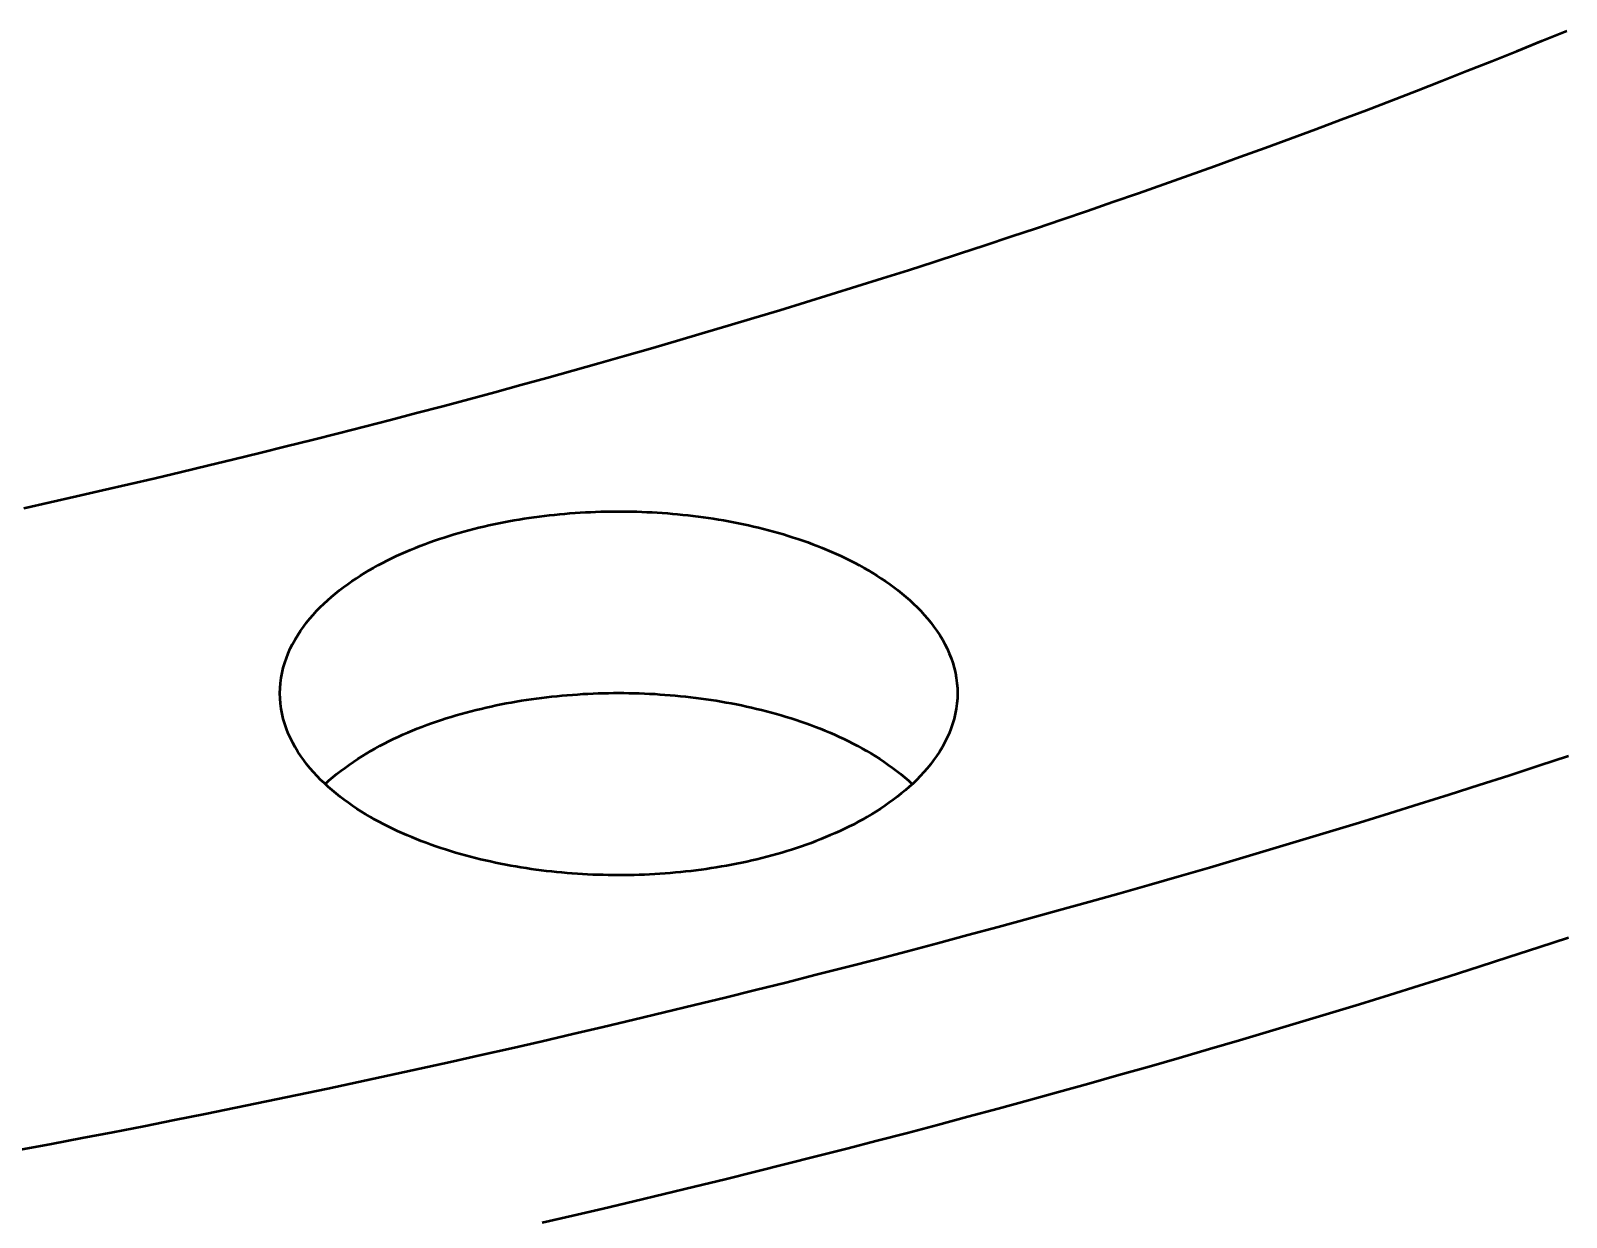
# Model space of a CAD drawing. Header units: millimetres. Extents: x 0 to 841, y 0 to 594.
# Drawn here: x 397.05 to 433.02, y 259.11 to 286.89 of the extents above; entities that cross this region are included whole.
import ezdxf

# ---------------------------------------------------------------- set-up
doc = ezdxf.new("R2010")
doc.units = ezdxf.units.MM
doc.layers.add('FINA', color=7, linetype='CONTINUOUS', lineweight=25)
doc.layers.add('VIS', color=7, linetype='CONTINUOUS', lineweight=50)

msp = doc.modelspace()

# ---------------------------------------------------------------- linework, layer by layer
at = {"layer": 'FINA'}
for points in [[(396.892, 275.713), (397.508, 275.851), (398.124, 275.99), (398.739, 276.131), (399.354, 276.273), (399.969, 276.417), (400.583, 276.562), (401.197, 276.709), (401.81, 276.858), (402.424, 277.008), (403.036, 277.16), (403.649, 277.313), (404.261, 277.468), (404.872, 277.624), (405.483, 277.782), (406.094, 277.942), (406.704, 278.103), (407.314, 278.266), (407.924, 278.431), (408.533, 278.597), (409.141, 278.765), (409.749, 278.934), (410.357, 279.105), (410.964, 279.278), (411.571, 279.452), (412.177, 279.628), (412.783, 279.806), (413.388, 279.985), (413.992, 280.166), (414.597, 280.349), (415.2, 280.534), (415.804, 280.72), (416.406, 280.908), (417.008, 281.097), (417.61, 281.288), (418.211, 281.481), (418.811, 281.676), (419.411, 281.873), (420.011, 282.071), (420.609, 282.271), (421.207, 282.473), (421.805, 282.676), (422.402, 282.882), (422.998, 283.089), (423.594, 283.298), (424.189, 283.508), (424.783, 283.721), (425.377, 283.935), (425.97, 284.151), (426.562, 284.369), (427.154, 284.589), (427.745, 284.811), (428.336, 285.034), (428.925, 285.26), (429.514, 285.487), (430.102, 285.716), (430.69, 285.948), (431.276, 286.181), (431.862, 286.416), (432.447, 286.652), (433.032, 286.891)], [(396.892, 275.713), (397.508, 275.851), (398.124, 275.99), (398.739, 276.131), (399.354, 276.273), (399.969, 276.417), (400.583, 276.562), (401.197, 276.709), (401.81, 276.858), (402.424, 277.008), (403.036, 277.16), (403.649, 277.313), (404.261, 277.468), (404.872, 277.624), (405.483, 277.782), (406.094, 277.942), (406.704, 278.103), (407.314, 278.266), (407.924, 278.431), (408.533, 278.597), (409.141, 278.765), (409.749, 278.934), (410.357, 279.105), (410.964, 279.278), (411.571, 279.452), (412.177, 279.628), (412.783, 279.806), (413.388, 279.985), (413.992, 280.166), (414.597, 280.349), (415.2, 280.534), (415.804, 280.72), (416.406, 280.908), (417.008, 281.097), (417.61, 281.288), (418.211, 281.481), (418.811, 281.676), (419.411, 281.873), (420.011, 282.071), (420.609, 282.271), (421.207, 282.473), (421.805, 282.676), (422.402, 282.882), (422.998, 283.089), (423.594, 283.298), (424.189, 283.508), (424.783, 283.721), (425.377, 283.935), (425.97, 284.151), (426.562, 284.369), (427.154, 284.589), (427.745, 284.811), (428.336, 285.034), (428.925, 285.26), (429.514, 285.487), (430.102, 285.716), (430.69, 285.948), (431.276, 286.181), (431.862, 286.416), (432.447, 286.652), (433.032, 286.891)], [(402.892, 271.377), (402.895, 271.497), (402.905, 271.617), (402.921, 271.736), (402.942, 271.854), (402.97, 271.971), (403.003, 272.086), (403.042, 272.2), (403.086, 272.312), (403.135, 272.422), (403.188, 272.529), (403.246, 272.635), (403.308, 272.738), (403.374, 272.838), (403.443, 272.936), (403.516, 273.032), (403.592, 273.125), (403.67, 273.216), (403.752, 273.305), (403.835, 273.391), (403.922, 273.475), (404.01, 273.556), (404.1, 273.636), (404.192, 273.713), (404.286, 273.788), (404.382, 273.861), (404.479, 273.932), (404.577, 274.001), (404.677, 274.068), (404.778, 274.133), (404.88, 274.197), (404.983, 274.258), (405.087, 274.318), (405.193, 274.376), (405.299, 274.432), (405.406, 274.487), (405.513, 274.54), (405.622, 274.592), (405.731, 274.642), (405.841, 274.69), (405.952, 274.737), (406.063, 274.783), (406.175, 274.827), (406.287, 274.87), (406.4, 274.912), (406.513, 274.952), (406.627, 274.991), (406.741, 275.028), (406.856, 275.064), (406.971, 275.099), (407.086, 275.133), (407.202, 275.166), (407.318, 275.197), (407.434, 275.227), (407.551, 275.256), (407.668, 275.284), (407.785, 275.311), (407.902, 275.336), (408.02, 275.361), (408.138, 275.384), (408.256, 275.406), (408.374, 275.428), (408.493, 275.448), (408.611, 275.467), (408.73, 275.485), (408.849, 275.502), (408.968, 275.518), (409.087, 275.533), (409.207, 275.547), (409.326, 275.559), (409.446, 275.571), (409.566, 275.582), (409.685, 275.592), (409.805, 275.601), (409.925, 275.609), (410.045, 275.616), (410.165, 275.621), (410.285, 275.626), (410.405, 275.63), (410.526, 275.633), (410.646, 275.635), (410.766, 275.636), (410.886, 275.636), (411.006, 275.635), (411.127, 275.633), (411.247, 275.63), (411.367, 275.626), (411.487, 275.621), (411.607, 275.616), (411.727, 275.609), (411.847, 275.601), (411.967, 275.592), (412.086, 275.582), (412.206, 275.571), (412.326, 275.559), (412.445, 275.547), (412.565, 275.533), (412.684, 275.518), (412.803, 275.502), (412.922, 275.485), (413.041, 275.467), (413.16, 275.448), (413.278, 275.428), (413.396, 275.406), (413.514, 275.384), (413.632, 275.361), (413.75, 275.336), (413.867, 275.311), (413.985, 275.284), (414.102, 275.256), (414.218, 275.227), (414.334, 275.197), (414.451, 275.166), (414.566, 275.133), (414.682, 275.099), (414.797, 275.064), (414.911, 275.028), (415.025, 274.991), (415.139, 274.952), (415.252, 274.912), (415.365, 274.87), (415.477, 274.827), (415.589, 274.783), (415.7, 274.737), (415.811, 274.69), (415.921, 274.642), (416.03, 274.592), (416.139, 274.54), (416.246, 274.487), (416.353, 274.432), (416.46, 274.376), (416.565, 274.318), (416.669, 274.258), (416.772, 274.197), (416.874, 274.133), (416.975, 274.068), (417.075, 274.001), (417.174, 273.932), (417.271, 273.861), (417.366, 273.788), (417.46, 273.713), (417.552, 273.636), (417.642, 273.556), (417.731, 273.475), (417.817, 273.391), (417.9, 273.305), (417.982, 273.216), (418.06, 273.125), (418.136, 273.032), (418.209, 272.936), (418.278, 272.838), (418.344, 272.738), (418.406, 272.635), (418.464, 272.529), (418.517, 272.422), (418.566, 272.312), (418.61, 272.2), (418.649, 272.086), (418.682, 271.971), (418.71, 271.854), (418.732, 271.736), (418.747, 271.617), (418.757, 271.497), (418.76, 271.377)], [(416.436, 268.365), (416.329, 268.308), (416.221, 268.254), (416.113, 268.2), (416.003, 268.149), (415.893, 268.099), (415.782, 268.051), (415.671, 268.004), (415.559, 267.958), (415.446, 267.914), (415.333, 267.871), (415.22, 267.83), (415.106, 267.79), (414.991, 267.751), (414.876, 267.714), (414.761, 267.678), (414.645, 267.643), (414.529, 267.609), (414.412, 267.577), (414.295, 267.546), (414.178, 267.516), (414.061, 267.487), (413.943, 267.46), (413.825, 267.433), (413.707, 267.408), (413.588, 267.384), (413.47, 267.36), (413.351, 267.338), (413.232, 267.318), (413.112, 267.298), (412.993, 267.279), (412.873, 267.261), (412.754, 267.245), (412.634, 267.229), (412.514, 267.215), (412.393, 267.201), (412.273, 267.188), (412.153, 267.177), (412.032, 267.167), (411.912, 267.157), (411.791, 267.149), (411.671, 267.141), (411.55, 267.135), (411.429, 267.129), (411.308, 267.125), (411.187, 267.121), (411.066, 267.119), (410.946, 267.118), (410.825, 267.117), (410.704, 267.118), (410.583, 267.119), (410.462, 267.122), (410.341, 267.125), (410.22, 267.129), (410.099, 267.135), (409.979, 267.141), (409.858, 267.149), (409.737, 267.157), (409.617, 267.167), (409.496, 267.177), (409.376, 267.189), (409.256, 267.201), (409.136, 267.215), (409.016, 267.229), (408.896, 267.245), (408.776, 267.262), (408.656, 267.279), (408.537, 267.298), (408.418, 267.318), (408.299, 267.339), (408.18, 267.361), (408.061, 267.384), (407.943, 267.408), (407.824, 267.434), (407.706, 267.46), (407.589, 267.488), (407.471, 267.517), (407.354, 267.547), (407.237, 267.578), (407.121, 267.61), (407.005, 267.644), (406.889, 267.679), (406.773, 267.715), (406.658, 267.752), (406.544, 267.791), (406.43, 267.831), (406.316, 267.872), (406.203, 267.915), (406.091, 267.959), (405.979, 268.005), (405.867, 268.052), (405.756, 268.1), (405.646, 268.15), (405.537, 268.202), (405.428, 268.255), (405.32, 268.31), (405.214, 268.366), (405.107, 268.424), (405.002, 268.484), (404.898, 268.545), (404.795, 268.609), (404.694, 268.674), (404.593, 268.741), (404.494, 268.81), (404.396, 268.881), (404.3, 268.955), (404.205, 269.03), (404.112, 269.107), (404.021, 269.187), (403.932, 269.269), (403.845, 269.353), (403.761, 269.439), (403.679, 269.528), (403.599, 269.619), (403.523, 269.713), (403.449, 269.809), (403.379, 269.907), (403.313, 270.008), (403.25, 270.112), (403.192, 270.218), (403.138, 270.326), (403.088, 270.436), (403.044, 270.548), (403.005, 270.663), (402.971, 270.779), (402.943, 270.897), (402.921, 271.015), (402.905, 271.135), (402.896, 271.256), (402.892, 271.377)], [(403.951, 269.251), (404.04, 269.332), (404.132, 269.41), (404.225, 269.487), (404.319, 269.562), (404.416, 269.634), (404.513, 269.704), (404.612, 269.773), (404.713, 269.84), (404.815, 269.904), (404.917, 269.967), (405.021, 270.028), (405.126, 270.087), (405.232, 270.145), (405.339, 270.201), (405.446, 270.255), (405.555, 270.308), (405.664, 270.359), (405.774, 270.409), (405.884, 270.457), (405.995, 270.503), (406.107, 270.549), (406.219, 270.592), (406.332, 270.635), (406.445, 270.676), (406.559, 270.715), (406.673, 270.754), (406.788, 270.791), (406.903, 270.827), (407.018, 270.861), (407.134, 270.895), (407.25, 270.927), (407.367, 270.958), (407.484, 270.988), (407.601, 271.016), (407.718, 271.044), (407.836, 271.07), (407.954, 271.095), (408.072, 271.119), (408.19, 271.142), (408.308, 271.164), (408.427, 271.185), (408.546, 271.204), (408.665, 271.223), (408.784, 271.241), (408.904, 271.257), (409.023, 271.273), (409.143, 271.287), (409.262, 271.3), (409.382, 271.313), (409.502, 271.324), (409.622, 271.335), (409.743, 271.344), (409.863, 271.352), (409.983, 271.36), (410.103, 271.366), (410.224, 271.372), (410.344, 271.376), (410.465, 271.38), (410.585, 271.382), (410.706, 271.384), (410.826, 271.384), (410.947, 271.384), (411.067, 271.382), (411.188, 271.38), (411.308, 271.376), (411.428, 271.372), (411.549, 271.366), (411.669, 271.36), (411.789, 271.352), (411.91, 271.344), (412.03, 271.335), (412.15, 271.324), (412.27, 271.313), (412.39, 271.3), (412.509, 271.287), (412.629, 271.273), (412.749, 271.257), (412.868, 271.241), (412.987, 271.223), (413.106, 271.204), (413.225, 271.185), (413.344, 271.164), (413.462, 271.142), (413.581, 271.119), (413.699, 271.095), (413.816, 271.07), (413.934, 271.044), (414.051, 271.016), (414.168, 270.988), (414.285, 270.958), (414.402, 270.927), (414.518, 270.895), (414.634, 270.861), (414.749, 270.827), (414.864, 270.791), (414.979, 270.754), (415.093, 270.715), (415.207, 270.676), (415.32, 270.635), (415.433, 270.592), (415.545, 270.549), (415.657, 270.503), (415.768, 270.457), (415.878, 270.409), (415.988, 270.359), (416.097, 270.308), (416.206, 270.255), (416.313, 270.201), (416.42, 270.145), (416.526, 270.087), (416.631, 270.028), (416.735, 269.967), (416.838, 269.904), (416.939, 269.84), (417.04, 269.773), (417.139, 269.704), (417.237, 269.634), (417.333, 269.562), (417.428, 269.487), (417.521, 269.41), (417.612, 269.332), (417.701, 269.251)], [(418.76, 271.377), (418.757, 271.256), (418.747, 271.135), (418.731, 271.015), (418.709, 270.896), (418.681, 270.778), (418.647, 270.662), (418.608, 270.548), (418.564, 270.435), (418.514, 270.325), (418.46, 270.217), (418.401, 270.111), (418.339, 270.007), (418.272, 269.906), (418.202, 269.808), (418.129, 269.712), (418.052, 269.618), (417.973, 269.527), (417.89, 269.438), (417.806, 269.351), (417.719, 269.267), (417.63, 269.185), (417.539, 269.106), (417.445, 269.029), (417.351, 268.953), (417.254, 268.88), (417.156, 268.809), (417.057, 268.74), (416.956, 268.673), (416.855, 268.608), (416.752, 268.544), (416.647, 268.483), (416.542, 268.423), (416.436, 268.365)], [(396.818, 260.691), (397.54, 260.827), (398.261, 260.964), (398.982, 261.103), (399.702, 261.244), (400.422, 261.387), (401.142, 261.531), (401.861, 261.677), (402.58, 261.825), (403.299, 261.974), (404.017, 262.125), (404.735, 262.278), (405.452, 262.433), (406.169, 262.59), (406.886, 262.748), (407.602, 262.908), (408.318, 263.07), (409.034, 263.234), (409.749, 263.399), (410.464, 263.566), (411.178, 263.735), (411.892, 263.906), (412.605, 264.079), (413.318, 264.254), (414.031, 264.43), (414.743, 264.608), (415.454, 264.788), (416.165, 264.97), (416.876, 265.154), (417.586, 265.34), (418.296, 265.527), (419.005, 265.717), (419.713, 265.908), (420.422, 266.101), (421.129, 266.296), (421.836, 266.493), (422.543, 266.692), (423.249, 266.893), (423.954, 267.096), (424.659, 267.301), (425.363, 267.507), (426.067, 267.716), (426.77, 267.926), (427.473, 268.139), (428.175, 268.353), (428.876, 268.57), (429.577, 268.788), (430.277, 269.009), (430.977, 269.231), (431.675, 269.455), (432.374, 269.682), (433.071, 269.91)], [(409.034, 258.981), (409.749, 259.147), (410.464, 259.314), (411.178, 259.483), (411.892, 259.654), (412.605, 259.827), (413.318, 260.001), (414.031, 260.178), (414.743, 260.356), (415.454, 260.536), (416.165, 260.718), (416.876, 260.902), (417.586, 261.088), (418.296, 261.275), (419.005, 261.465), (419.713, 261.656), (420.422, 261.849), (421.129, 262.044), (421.836, 262.241), (422.543, 262.44), (423.249, 262.641), (423.954, 262.844), (424.659, 263.048), (425.363, 263.255), (426.067, 263.464), (426.77, 263.674), (427.473, 263.887), (428.175, 264.101), (428.876, 264.317), (429.577, 264.536), (430.277, 264.756), (430.977, 264.979), (431.675, 265.203), (432.374, 265.43), (433.071, 265.658)]]:
    msp.add_lwpolyline(points, dxfattribs=at)
at = {"layer": 'VIS'}
for points in [[(396.892, 275.713), (397.508, 275.851), (398.124, 275.99), (398.739, 276.131), (399.354, 276.273), (399.969, 276.417), (400.583, 276.562), (401.197, 276.709), (401.81, 276.858), (402.424, 277.008), (403.036, 277.16), (403.649, 277.313), (404.261, 277.468), (404.872, 277.624), (405.483, 277.782), (406.094, 277.942), (406.704, 278.103), (407.314, 278.266), (407.924, 278.431), (408.533, 278.597), (409.141, 278.765), (409.749, 278.934), (410.357, 279.105), (410.964, 279.278), (411.571, 279.452), (412.177, 279.628), (412.783, 279.806), (413.388, 279.985), (413.992, 280.166), (414.597, 280.349), (415.2, 280.534), (415.804, 280.72), (416.406, 280.908), (417.008, 281.097), (417.61, 281.288), (418.211, 281.481), (418.811, 281.676), (419.411, 281.873), (420.011, 282.071), (420.609, 282.271), (421.207, 282.473), (421.805, 282.676), (422.402, 282.882), (422.998, 283.089), (423.594, 283.298), (424.189, 283.508), (424.783, 283.721), (425.377, 283.935), (425.97, 284.151), (426.562, 284.369), (427.154, 284.589), (427.745, 284.811), (428.336, 285.034), (428.925, 285.26), (429.514, 285.487), (430.102, 285.716), (430.69, 285.948), (431.276, 286.181), (431.862, 286.416), (432.447, 286.652), (433.032, 286.891)], [(396.892, 275.713), (397.508, 275.851), (398.124, 275.99), (398.739, 276.131), (399.354, 276.273), (399.969, 276.417), (400.583, 276.562), (401.197, 276.709), (401.81, 276.858), (402.424, 277.008), (403.036, 277.16), (403.649, 277.313), (404.261, 277.468), (404.872, 277.624), (405.483, 277.782), (406.094, 277.942), (406.704, 278.103), (407.314, 278.266), (407.924, 278.431), (408.533, 278.597), (409.141, 278.765), (409.749, 278.934), (410.357, 279.105), (410.964, 279.278), (411.571, 279.452), (412.177, 279.628), (412.783, 279.806), (413.388, 279.985), (413.992, 280.166), (414.597, 280.349), (415.2, 280.534), (415.804, 280.72), (416.406, 280.908), (417.008, 281.097), (417.61, 281.288), (418.211, 281.481), (418.811, 281.676), (419.411, 281.873), (420.011, 282.071), (420.609, 282.271), (421.207, 282.473), (421.805, 282.676), (422.402, 282.882), (422.998, 283.089), (423.594, 283.298), (424.189, 283.508), (424.783, 283.721), (425.377, 283.935), (425.97, 284.151), (426.562, 284.369), (427.154, 284.589), (427.745, 284.811), (428.336, 285.034), (428.925, 285.26), (429.514, 285.487), (430.102, 285.716), (430.69, 285.948), (431.276, 286.181), (431.862, 286.416), (432.447, 286.652), (433.032, 286.891)], [(402.892, 271.377), (402.895, 271.497), (402.905, 271.617), (402.921, 271.736), (402.942, 271.854), (402.97, 271.971), (403.003, 272.086), (403.042, 272.2), (403.086, 272.312), (403.135, 272.422), (403.188, 272.529), (403.246, 272.635), (403.308, 272.738), (403.374, 272.838), (403.443, 272.936), (403.516, 273.032), (403.592, 273.125), (403.67, 273.216), (403.752, 273.305), (403.835, 273.391), (403.922, 273.475), (404.01, 273.556), (404.1, 273.636), (404.192, 273.713), (404.286, 273.788), (404.382, 273.861), (404.479, 273.932), (404.577, 274.001), (404.677, 274.068), (404.778, 274.133), (404.88, 274.197), (404.983, 274.258), (405.087, 274.318), (405.193, 274.376), (405.299, 274.432), (405.406, 274.487), (405.513, 274.54), (405.622, 274.592), (405.731, 274.642), (405.841, 274.69), (405.952, 274.737), (406.063, 274.783), (406.175, 274.827), (406.287, 274.87), (406.4, 274.912), (406.513, 274.952), (406.627, 274.991), (406.741, 275.028), (406.856, 275.064), (406.971, 275.099), (407.086, 275.133), (407.202, 275.166), (407.318, 275.197), (407.434, 275.227), (407.551, 275.256), (407.668, 275.284), (407.785, 275.311), (407.902, 275.336), (408.02, 275.361), (408.138, 275.384), (408.256, 275.406), (408.374, 275.428), (408.493, 275.448), (408.611, 275.467), (408.73, 275.485), (408.849, 275.502), (408.968, 275.518), (409.087, 275.533), (409.207, 275.547), (409.326, 275.559), (409.446, 275.571), (409.566, 275.582), (409.685, 275.592), (409.805, 275.601), (409.925, 275.609), (410.045, 275.616), (410.165, 275.621), (410.285, 275.626), (410.405, 275.63), (410.526, 275.633), (410.646, 275.635), (410.766, 275.636), (410.886, 275.636), (411.006, 275.635), (411.127, 275.633), (411.247, 275.63), (411.367, 275.626), (411.487, 275.621), (411.607, 275.616), (411.727, 275.609), (411.847, 275.601), (411.967, 275.592), (412.086, 275.582), (412.206, 275.571), (412.326, 275.559), (412.445, 275.547), (412.565, 275.533), (412.684, 275.518), (412.803, 275.502), (412.922, 275.485), (413.041, 275.467), (413.16, 275.448), (413.278, 275.428), (413.396, 275.406), (413.514, 275.384), (413.632, 275.361), (413.75, 275.336), (413.867, 275.311), (413.985, 275.284), (414.102, 275.256), (414.218, 275.227), (414.334, 275.197), (414.451, 275.166), (414.566, 275.133), (414.682, 275.099), (414.797, 275.064), (414.911, 275.028), (415.025, 274.991), (415.139, 274.952), (415.252, 274.912), (415.365, 274.87), (415.477, 274.827), (415.589, 274.783), (415.7, 274.737), (415.811, 274.69), (415.921, 274.642), (416.03, 274.592), (416.139, 274.54), (416.246, 274.487), (416.353, 274.432), (416.46, 274.376), (416.565, 274.318), (416.669, 274.258), (416.772, 274.197), (416.874, 274.133), (416.975, 274.068), (417.075, 274.001), (417.174, 273.932), (417.271, 273.861), (417.366, 273.788), (417.46, 273.713), (417.552, 273.636), (417.642, 273.556), (417.731, 273.475), (417.817, 273.391), (417.9, 273.305), (417.982, 273.216), (418.06, 273.125), (418.136, 273.032), (418.209, 272.936), (418.278, 272.838), (418.344, 272.738), (418.406, 272.635), (418.464, 272.529), (418.517, 272.422), (418.566, 272.312), (418.61, 272.2), (418.649, 272.086), (418.682, 271.971), (418.71, 271.854), (418.732, 271.736), (418.747, 271.617), (418.757, 271.497), (418.76, 271.377)], [(416.436, 268.365), (416.329, 268.308), (416.221, 268.254), (416.113, 268.2), (416.003, 268.149), (415.893, 268.099), (415.782, 268.051), (415.671, 268.004), (415.559, 267.958), (415.446, 267.914), (415.333, 267.871), (415.22, 267.83), (415.106, 267.79), (414.991, 267.751), (414.876, 267.714), (414.761, 267.678), (414.645, 267.643), (414.529, 267.609), (414.412, 267.577), (414.295, 267.546), (414.178, 267.516), (414.061, 267.487), (413.943, 267.46), (413.825, 267.433), (413.707, 267.408), (413.588, 267.384), (413.47, 267.36), (413.351, 267.338), (413.232, 267.318), (413.112, 267.298), (412.993, 267.279), (412.873, 267.261), (412.754, 267.245), (412.634, 267.229), (412.514, 267.215), (412.393, 267.201), (412.273, 267.188), (412.153, 267.177), (412.032, 267.167), (411.912, 267.157), (411.791, 267.149), (411.671, 267.141), (411.55, 267.135), (411.429, 267.129), (411.308, 267.125), (411.187, 267.121), (411.066, 267.119), (410.946, 267.118), (410.825, 267.117), (410.704, 267.118), (410.583, 267.119), (410.462, 267.122), (410.341, 267.125), (410.22, 267.129), (410.099, 267.135), (409.979, 267.141), (409.858, 267.149), (409.737, 267.157), (409.617, 267.167), (409.496, 267.177), (409.376, 267.189), (409.256, 267.201), (409.136, 267.215), (409.016, 267.229), (408.896, 267.245), (408.776, 267.262), (408.656, 267.279), (408.537, 267.298), (408.418, 267.318), (408.299, 267.339), (408.18, 267.361), (408.061, 267.384), (407.943, 267.408), (407.824, 267.434), (407.706, 267.46), (407.589, 267.488), (407.471, 267.517), (407.354, 267.547), (407.237, 267.578), (407.121, 267.61), (407.005, 267.644), (406.889, 267.679), (406.773, 267.715), (406.658, 267.752), (406.544, 267.791), (406.43, 267.831), (406.316, 267.872), (406.203, 267.915), (406.091, 267.959), (405.979, 268.005), (405.867, 268.052), (405.756, 268.1), (405.646, 268.15), (405.537, 268.202), (405.428, 268.255), (405.32, 268.31), (405.214, 268.366), (405.107, 268.424), (405.002, 268.484), (404.898, 268.545), (404.795, 268.609), (404.694, 268.674), (404.593, 268.741), (404.494, 268.81), (404.396, 268.881), (404.3, 268.955), (404.205, 269.03), (404.112, 269.107), (404.021, 269.187), (403.932, 269.269), (403.845, 269.353), (403.761, 269.439), (403.679, 269.528), (403.599, 269.619), (403.523, 269.713), (403.449, 269.809), (403.379, 269.907), (403.313, 270.008), (403.25, 270.112), (403.192, 270.218), (403.138, 270.326), (403.088, 270.436), (403.044, 270.548), (403.005, 270.663), (402.971, 270.779), (402.943, 270.897), (402.921, 271.015), (402.905, 271.135), (402.896, 271.256), (402.892, 271.377)], [(403.951, 269.251), (404.04, 269.332), (404.132, 269.41), (404.225, 269.487), (404.319, 269.562), (404.416, 269.634), (404.513, 269.704), (404.612, 269.773), (404.713, 269.84), (404.815, 269.904), (404.917, 269.967), (405.021, 270.028), (405.126, 270.087), (405.232, 270.145), (405.339, 270.201), (405.446, 270.255), (405.555, 270.308), (405.664, 270.359), (405.774, 270.409), (405.884, 270.457), (405.995, 270.503), (406.107, 270.549), (406.219, 270.592), (406.332, 270.635), (406.445, 270.676), (406.559, 270.715), (406.673, 270.754), (406.788, 270.791), (406.903, 270.827), (407.018, 270.861), (407.134, 270.895), (407.25, 270.927), (407.367, 270.958), (407.484, 270.988), (407.601, 271.016), (407.718, 271.044), (407.836, 271.07), (407.954, 271.095), (408.072, 271.119), (408.19, 271.142), (408.308, 271.164), (408.427, 271.185), (408.546, 271.204), (408.665, 271.223), (408.784, 271.241), (408.904, 271.257), (409.023, 271.273), (409.143, 271.287), (409.262, 271.3), (409.382, 271.313), (409.502, 271.324), (409.622, 271.335), (409.743, 271.344), (409.863, 271.352), (409.983, 271.36), (410.103, 271.366), (410.224, 271.372), (410.344, 271.376), (410.465, 271.38), (410.585, 271.382), (410.706, 271.384), (410.826, 271.384), (410.947, 271.384), (411.067, 271.382), (411.188, 271.38), (411.308, 271.376), (411.428, 271.372), (411.549, 271.366), (411.669, 271.36), (411.789, 271.352), (411.91, 271.344), (412.03, 271.335), (412.15, 271.324), (412.27, 271.313), (412.39, 271.3), (412.509, 271.287), (412.629, 271.273), (412.749, 271.257), (412.868, 271.241), (412.987, 271.223), (413.106, 271.204), (413.225, 271.185), (413.344, 271.164), (413.462, 271.142), (413.581, 271.119), (413.699, 271.095), (413.816, 271.07), (413.934, 271.044), (414.051, 271.016), (414.168, 270.988), (414.285, 270.958), (414.402, 270.927), (414.518, 270.895), (414.634, 270.861), (414.749, 270.827), (414.864, 270.791), (414.979, 270.754), (415.093, 270.715), (415.207, 270.676), (415.32, 270.635), (415.433, 270.592), (415.545, 270.549), (415.657, 270.503), (415.768, 270.457), (415.878, 270.409), (415.988, 270.359), (416.097, 270.308), (416.206, 270.255), (416.313, 270.201), (416.42, 270.145), (416.526, 270.087), (416.631, 270.028), (416.735, 269.967), (416.838, 269.904), (416.939, 269.84), (417.04, 269.773), (417.139, 269.704), (417.237, 269.634), (417.333, 269.562), (417.428, 269.487), (417.521, 269.41), (417.612, 269.332), (417.701, 269.251)], [(418.76, 271.377), (418.757, 271.256), (418.747, 271.135), (418.731, 271.015), (418.709, 270.896), (418.681, 270.778), (418.647, 270.662), (418.608, 270.548), (418.564, 270.435), (418.514, 270.325), (418.46, 270.217), (418.401, 270.111), (418.339, 270.007), (418.272, 269.906), (418.202, 269.808), (418.129, 269.712), (418.052, 269.618), (417.973, 269.527), (417.89, 269.438), (417.806, 269.351), (417.719, 269.267), (417.63, 269.185), (417.539, 269.106), (417.445, 269.029), (417.351, 268.953), (417.254, 268.88), (417.156, 268.809), (417.057, 268.74), (416.956, 268.673), (416.855, 268.608), (416.752, 268.544), (416.647, 268.483), (416.542, 268.423), (416.436, 268.365)], [(396.818, 260.691), (397.54, 260.827), (398.261, 260.964), (398.982, 261.103), (399.702, 261.244), (400.422, 261.387), (401.142, 261.531), (401.861, 261.677), (402.58, 261.825), (403.299, 261.974), (404.017, 262.125), (404.735, 262.278), (405.452, 262.433), (406.169, 262.59), (406.886, 262.748), (407.602, 262.908), (408.318, 263.07), (409.034, 263.234), (409.749, 263.399), (410.464, 263.566), (411.178, 263.735), (411.892, 263.906), (412.605, 264.079), (413.318, 264.254), (414.031, 264.43), (414.743, 264.608), (415.454, 264.788), (416.165, 264.97), (416.876, 265.154), (417.586, 265.34), (418.296, 265.527), (419.005, 265.717), (419.713, 265.908), (420.422, 266.101), (421.129, 266.296), (421.836, 266.493), (422.543, 266.692), (423.249, 266.893), (423.954, 267.096), (424.659, 267.301), (425.363, 267.507), (426.067, 267.716), (426.77, 267.926), (427.473, 268.139), (428.175, 268.353), (428.876, 268.57), (429.577, 268.788), (430.277, 269.009), (430.977, 269.231), (431.675, 269.455), (432.374, 269.682), (433.071, 269.91)], [(409.034, 258.981), (409.749, 259.147), (410.464, 259.314), (411.178, 259.483), (411.892, 259.654), (412.605, 259.827), (413.318, 260.001), (414.031, 260.178), (414.743, 260.356), (415.454, 260.536), (416.165, 260.718), (416.876, 260.902), (417.586, 261.088), (418.296, 261.275), (419.005, 261.465), (419.713, 261.656), (420.422, 261.849), (421.129, 262.044), (421.836, 262.241), (422.543, 262.44), (423.249, 262.641), (423.954, 262.844), (424.659, 263.048), (425.363, 263.255), (426.067, 263.464), (426.77, 263.674), (427.473, 263.887), (428.175, 264.101), (428.876, 264.317), (429.577, 264.536), (430.277, 264.756), (430.977, 264.979), (431.675, 265.203), (432.374, 265.43), (433.071, 265.658)]]:
    msp.add_lwpolyline(points, dxfattribs=at)

doc.saveas('drawing.dxf')
